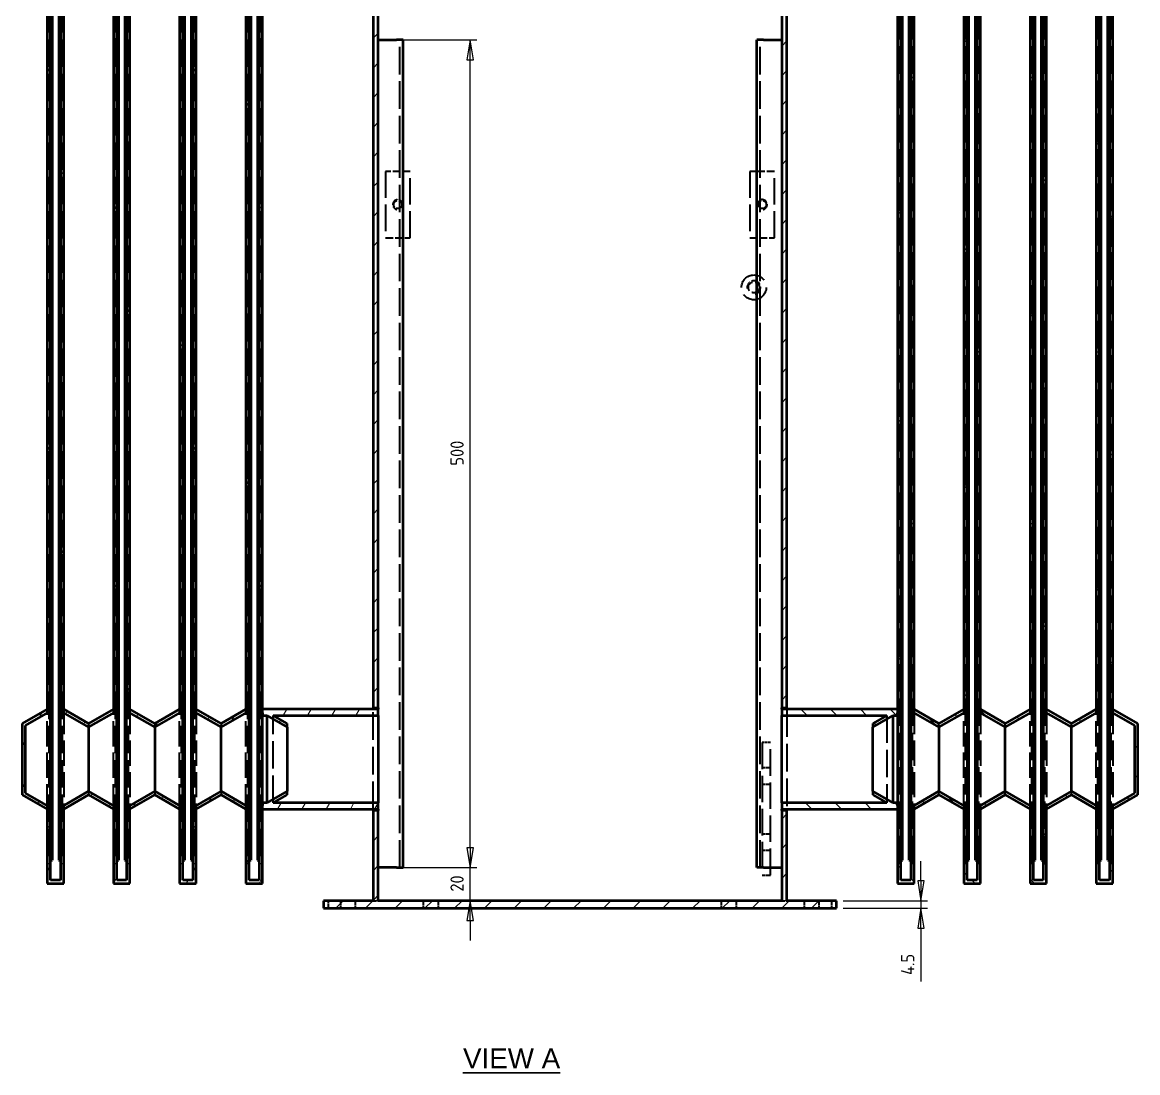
# Model space of a CAD drawing. Header units: millimetres. Extents: x 0 to 3364, y 0 to 2376.
# Drawn here: x 2035 to 2708, y 1245 to 1879 of the extents above; entities that cross this region are included whole.
import ezdxf

# ---------------------------------------------------------------- set-up
doc = ezdxf.new("R2010")
doc.units = ezdxf.units.MM
doc.header["$LTSCALE"] = 4
doc.linetypes.add('DASHED', pattern=[0.2067, 0.1654, -0.0413])
doc.layers.get('0').update_dxf_attribs({"lineweight": 25})
for name, color, linetype, lineweight in [('가려진 것(ISO)', 5, 'DASHED', 35), ('가시적인 것(ISO)', 7, 'Continuous', 50), ('기호(ISO)', 7, 'Continuous', 25), ('치수(ISO)', 7, 'Continuous', 25), ('해치(ISO)', 1, 'Continuous', 18)]:
    doc.layers.add(name, color=color, linetype=linetype, lineweight=lineweight)
doc.styles.add('ISO ProportionalPSTEK', font='isocp.shx')
doc.styles.add('텍스트 스타일513', font='arial.ttf')
doc.dimstyles.new('PSTEK', dxfattribs={"dimscale": 4, "dimtxt": 2, "dimasz": 3, "dimexe": 1, "dimexo": 1, "dimgap": 1, "dimtad": 1, "dimrnd": 1e-08, "dimdsep": 46, "dimtxsty": 'ISO ProportionalPSTEK', "dimblk": 'Filled-1', "dimcen": 0.09, "dimdle": 10, "dimclrd": 3, "dimclre": 3, "dimclrt": 1, "dimadec": 1, "dimazin": 2, "dimtfac": 1, "dimtmove": 0, "dimatfit": 3, "dimfxl": 0, "dimtolj": 1, "dimlwd": -1, "dimlwe": -1, "dimarcsym": 0})

# ---------------------------------------------------------------- blocks, each defined once
blk = doc.blocks.new('Filled-1')
at = {"color": 0}
for p, q in [((0, 0), (-1, 0.167)), ((-1, 0.167), (-1, -0.167)), ((-1, 0), (0, 0)), ((-1, -0.167), (0, 0))]:
    blk.add_line(p, q, dxfattribs=at)
at = {"color": 0, "flags": 128}
blk.add_lwpolyline([(-1, -0.167), (0, 0), (-1, 0.167), (-1, -0.167)], dxfattribs=at)
at = {"color": 0}
blk.add_solid([(-1, -0.167), (0, 0), (-1, 0.167), (-1, -0.167)], dxfattribs=at)
blk = doc.blocks.new('*D71')
at = {"layer": 'Defpoints', "color": 0, "transparency": 16777216}
for p in [(2260.84, 1368.52), (2305.4, 1368.52), (2249.84, 1348.52)]:
    blk.add_point(p, dxfattribs=at)
at = {"layer": '치수(ISO)', "color": 3, "transparency": 16777216}
for p, q in [((2305.4, 1380.52), (2305.4, 1392.52)), ((2264.84, 1368.52), (2309.4, 1368.52)), ((2305.4, 1348.52), (2305.4, 1368.52)), ((2305.4, 1336.52), (2305.4, 1324.52))]:
    blk.add_line(p, q, dxfattribs=at)
at = {"layer": '치수(ISO)', "color": 3, "transparency": 16777216, "xscale": 12, "yscale": 12, "zscale": 12}
for p, rotation in [((2305.4, 1368.52), 270), ((2305.4, 1348.52), 90)]:
    blk.add_blockref('Filled-1', p, dxfattribs=dict(at, rotation=rotation))
at = {"layer": '치수(ISO)', "color": 1, "transparency": 16777216, "insert": (2293.39, 1354.02), "char_height": 8, "attachment_point": 1, "rotation": 90, "style": 'ISO ProportionalPSTEK'}
blk.add_mtext('\\A1;20', dxfattribs=at)
blk = doc.blocks.new('*D72')
at = {"layer": 'Defpoints', "color": 0, "transparency": 16777216}
for p in [(2260.84, 1868.52), (2305.4, 1868.52), (2260.84, 1368.52)]:
    blk.add_point(p, dxfattribs=at)
at = {"layer": '치수(ISO)', "color": 3, "transparency": 16777216}
for p, q in [((2264.84, 1868.52), (2309.4, 1868.52)), ((2305.4, 1380.52), (2305.4, 1856.52)), ((2264.84, 1368.52), (2309.4, 1368.52))]:
    blk.add_line(p, q, dxfattribs=at)
at = {"layer": '치수(ISO)', "color": 3, "transparency": 16777216, "xscale": 12, "yscale": 12, "zscale": 12}
for p, rotation in [((2305.4, 1868.52), 90), ((2305.4, 1368.52), 270)]:
    blk.add_blockref('Filled-1', p, dxfattribs=dict(at, rotation=rotation))
at = {"layer": '치수(ISO)', "color": 1, "transparency": 16777216, "insert": (2293.4, 1611.36), "char_height": 8, "attachment_point": 1, "rotation": 90, "style": 'ISO ProportionalPSTEK'}
blk.add_mtext('\\A1;500', dxfattribs=at)
blk = doc.blocks.new('*D75')
at = {"layer": 'Defpoints', "color": 0, "transparency": 16777216}
for p in [(2526.64, 1348.52), (2577.57, 1348.52), (2526.64, 1344.02)]:
    blk.add_point(p, dxfattribs=at)
at = {"layer": '치수(ISO)', "color": 3, "transparency": 16777216}
for p, q in [((2577.57, 1360.52), (2577.57, 1372.52)), ((2530.64, 1348.52), (2581.57, 1348.52)), ((2577.57, 1348.52), (2577.57, 1344.02)), ((2530.64, 1344.02), (2581.57, 1344.02)), ((2577.57, 1332.02), (2577.57, 1299.69))]:
    blk.add_line(p, q, dxfattribs=at)
at = {"layer": '치수(ISO)', "color": 3, "transparency": 16777216, "xscale": 12, "yscale": 12, "zscale": 12}
for p, rotation in [((2577.57, 1348.52), 270), ((2577.57, 1344.02), 90)]:
    blk.add_blockref('Filled-1', p, dxfattribs=dict(at, rotation=rotation))
at = {"layer": '치수(ISO)', "color": 1, "transparency": 16777216, "insert": (2565.57, 1303.69), "char_height": 8, "attachment_point": 1, "rotation": 90, "style": 'ISO ProportionalPSTEK'}
blk.add_mtext('\\A1;4.5', dxfattribs=at)

msp = doc.modelspace()

# ---------------------------------------------------------------- hatches: boundary and pattern name
at = {"layer": '해치(ISO)'}
h = msp.add_hatch(dxfattribs=at)
h.set_pattern_fill('ANSI31', color=256, scale=101.6, style=0)
h.set_pattern_definition([(45, (0, 0), (-8.980256, 8.980256), [])])
h.paths.add_polyline_path([(2246.6397, 2198.0244), (2246.6397, 2065.0244), (2249.8397, 2065.0244), (2249.8397, 2204.0244), (2236.1397, 2204.0244), (2236.1397, 2198.0244)])
h.paths.add_polyline_path([(2246.6397, 2003.0244), (2246.6397, 1465.0244), (2249.8397, 1465.0244), (2249.8397, 2003.0244)])
h.paths.add_polyline_path([(2493.4397, 1348.5244), (2249.8397, 1348.5244), (2249.8397, 1403.0244), (2246.6397, 1403.0244), (2246.6397, 1348.5244), (2216.6397, 1348.5244), (2216.6397, 1344.0244), (2526.6397, 1344.0244), (2526.6397, 1348.5244), (2496.6397, 1348.5244), (2496.6397, 1403.0244), (2493.4397, 1403.0244)])
h.paths.add_polyline_path([(2493.4397, 2204.0244), (2493.4397, 2065.0244), (2496.6397, 2065.0244), (2496.6397, 2198.0244), (2507.1397, 2198.0244), (2507.1397, 2204.0244)])
h.paths.add_polyline_path([(2493.4397, 2003.0244), (2493.4397, 1465.0244), (2496.6397, 1465.0244), (2496.6397, 2003.0244)])
h.paths.add_polyline_path([(2216.6397, 2198.0244), (2227.1397, 2198.0244), (2227.1397, 2204.0244), (2216.6397, 2204.0244)])
h.paths.add_polyline_path([(2516.1397, 2198.0244), (2526.6397, 2198.0244), (2526.6397, 2204.0244), (2516.1397, 2204.0244)])
h = msp.add_hatch(dxfattribs=at)
h.set_pattern_fill('ANSI31', color=256, scale=101.6, angle=14.9999778, style=0)
h.set_pattern_definition([(60, (0, 0), (-10.99852, 6.350004), [])])
h.paths.add_polyline_path([(2249.8397, 1464.2744), (2179.8397, 1464.2744), (2179.8397, 2003.7744), (2249.8397, 2003.7744), (2249.8397, 2007.5744), (2186.4215, 2007.5744), (2194.8397, 2012.4347), (2194.8397, 2014.7441), (2182.4215, 2007.5744), (2179.8397, 2007.5744), (2179.8397, 2006.0838), (2177.8397, 2004.9291), (2177.8397, 1463.1197), (2179.8397, 1461.965), (2179.8397, 1460.4744), (2182.4215, 1460.4744), (2194.8397, 1453.3048), (2194.8397, 1455.6142), (2186.4215, 1460.4744), (2249.8397, 1460.4744)])
h.paths.add_polyline_path([(2057.8397, 2004.9291), (2057.8397, 1463.1197), (2074.8397, 1453.3048), (2091.8397, 1463.1197), (2091.8397, 2004.9291), (2074.8397, 2014.7441)])
h.paths.add_polyline_path([(2059.8397, 1464.2744), (2059.8397, 2003.7744), (2074.8397, 2012.4347), (2089.8397, 2003.7744), (2089.8397, 1464.2744), (2074.8397, 1455.6142)], flags=0)
h.paths.add_polyline_path([(2097.8397, 2004.9291), (2097.8397, 1463.1197), (2114.8397, 1453.3048), (2131.8397, 1463.1197), (2131.8397, 2004.9291), (2114.8397, 2014.7441)])
h.paths.add_polyline_path([(2099.8397, 1464.2744), (2099.8397, 2003.7744), (2114.8397, 2012.4347), (2129.8397, 2003.7744), (2129.8397, 1464.2744), (2114.8397, 1455.6142)], flags=0)
h.paths.add_polyline_path([(2171.8397, 1463.1197), (2171.8397, 2004.9291), (2154.8397, 2014.7441), (2137.8397, 2004.9291), (2137.8397, 1463.1197), (2154.8397, 1453.3048)])
h.paths.add_polyline_path([(2169.8397, 2003.7744), (2169.8397, 1464.2744), (2154.8397, 1455.6142), (2139.8397, 1464.2744), (2139.8397, 2003.7744), (2154.8397, 2012.4347)], flags=0)
h.paths.add_polyline_path([(2169.8397, 1403.7744), (2169.8397, 1359.0244), (2179.8397, 1359.0244), (2179.8397, 1403.7744), (2249.8397, 1403.7744), (2249.8397, 1407.5744), (2186.4215, 1407.5744), (2194.8397, 1412.4347), (2194.8397, 1414.7441), (2182.4215, 1407.5744), (2179.8397, 1407.5744), (2179.8397, 1406.0838), (2177.8397, 1404.9291), (2177.8397, 1361.0244), (2171.8397, 1361.0244), (2171.8397, 1404.9291), (2154.8397, 1414.7441), (2137.8397, 1404.9291), (2137.8397, 1361.0244), (2131.8397, 1361.0244), (2131.8397, 1404.9291), (2114.8397, 1414.7441), (2097.8397, 1404.9291), (2097.8397, 1361.0244), (2091.8397, 1361.0244), (2091.8397, 1404.9291), (2074.8397, 1414.7441), (2057.8397, 1404.9291), (2057.8397, 1361.0244), (2051.8397, 1361.0244), (2051.8397, 1404.9291), (2036.8397, 1413.5894), (2036.8397, 1454.4595), (2051.8397, 1463.1197), (2051.8397, 2004.9291), (2036.8397, 2013.5894), (2036.8397, 2054.4595), (2051.8397, 2063.1197), (2051.8397, 2107.0244), (2057.8397, 2107.0244), (2057.8397, 2063.1197), (2074.8397, 2053.3048), (2091.8397, 2063.1197), (2091.8397, 2107.0244), (2097.8397, 2107.0244), (2097.8397, 2063.1197), (2114.8397, 2053.3048), (2131.8397, 2063.1197), (2131.8397, 2107.0244), (2137.8397, 2107.0244), (2137.8397, 2063.1197), (2154.8397, 2053.3048), (2171.8397, 2063.1197), (2171.8397, 2107.0244), (2177.8397, 2107.0244), (2177.8397, 2063.1197), (2179.8397, 2061.965), (2179.8397, 2060.4744), (2182.4215, 2060.4744), (2194.8397, 2053.3048), (2194.8397, 2055.6142), (2186.4215, 2060.4744), (2249.8397, 2060.4744), (2249.8397, 2064.2744), (2179.8397, 2064.2744), (2179.8397, 2109.0244), (2169.8397, 2109.0244), (2169.8397, 2064.2744), (2154.8397, 2055.6142), (2139.8397, 2064.2744), (2139.8397, 2109.0244), (2129.8397, 2109.0244), (2129.8397, 2064.2744), (2114.8397, 2055.6142), (2099.8397, 2064.2744), (2099.8397, 2109.0244), (2089.8397, 2109.0244), (2089.8397, 2064.2744), (2074.8397, 2055.6142), (2059.8397, 2064.2744), (2059.8397, 2109.0244), (2049.8397, 2109.0244), (2049.8397, 2064.2744), (2034.8397, 2055.6142), (2034.8397, 2012.4347), (2049.8397, 2003.7744), (2049.8397, 1464.2744), (2034.8397, 1455.6142), (2034.8397, 1412.4347), (2049.8397, 1403.7744), (2049.8397, 1359.0244), (2059.8397, 1359.0244), (2059.8397, 1403.7744), (2074.8397, 1412.4347), (2089.8397, 1403.7744), (2089.8397, 1359.0244), (2099.8397, 1359.0244), (2099.8397, 1403.7744), (2114.8397, 1412.4347), (2129.8397, 1403.7744), (2129.8397, 1359.0244), (2139.8397, 1359.0244), (2139.8397, 1403.7744), (2154.8397, 1412.4347)])
h = msp.add_hatch(dxfattribs=at)
h.set_pattern_fill('ANSI31', color=256, scale=101.6, angle=90.0002105, style=0)
h.set_pattern_definition([(135.0002, (0, 0), (-8.980223, -8.98029), [])])
h.paths.add_polyline_path([(2563.4397, 1464.2744), (2493.4397, 1464.2744), (2493.4397, 1460.4744), (2556.8579, 1460.4744), (2548.4397, 1455.6142), (2548.4397, 1453.3048), (2560.8579, 1460.4744), (2563.4397, 1460.4744), (2563.4397, 1461.965), (2565.4397, 1463.1197), (2565.4397, 2004.9291), (2563.4397, 2006.0838), (2563.4397, 2007.5744), (2560.8579, 2007.5744), (2548.4397, 2014.7441), (2548.4397, 2012.4347), (2556.8579, 2007.5744), (2493.4397, 2007.5744), (2493.4397, 2003.7744), (2563.4397, 2003.7744)])
h.paths.add_polyline_path([(2685.4397, 1463.1197), (2685.4397, 2004.9291), (2668.4397, 2014.7441), (2651.4397, 2004.9291), (2651.4397, 1463.1197), (2668.4397, 1453.3048)])
h.paths.add_polyline_path([(2683.4397, 2003.7744), (2683.4397, 1464.2744), (2668.4397, 1455.6142), (2653.4397, 1464.2744), (2653.4397, 2003.7744), (2668.4397, 2012.4347)], flags=0)
h.paths.add_polyline_path([(2645.4397, 1463.1197), (2645.4397, 2004.9291), (2628.4397, 2014.7441), (2611.4397, 2004.9291), (2611.4397, 1463.1197), (2628.4397, 1453.3048)])
h.paths.add_polyline_path([(2643.4397, 2003.7744), (2643.4397, 1464.2744), (2628.4397, 1455.6142), (2613.4397, 1464.2744), (2613.4397, 2003.7744), (2628.4397, 2012.4347)], flags=0)
h.paths.add_polyline_path([(2571.4397, 2004.9291), (2571.4397, 1463.1197), (2588.4397, 1453.3048), (2605.4397, 1463.1197), (2605.4397, 2004.9291), (2588.4397, 2014.7441)])
h.paths.add_polyline_path([(2573.4397, 1464.2744), (2573.4397, 2003.7744), (2588.4397, 2012.4347), (2603.4397, 2003.7744), (2603.4397, 1464.2744), (2588.4397, 1455.6142)], flags=0)
h.paths.add_polyline_path([(2573.4397, 2064.2744), (2573.4397, 2109.0244), (2563.4397, 2109.0244), (2563.4397, 2064.2744), (2493.4397, 2064.2744), (2493.4397, 2060.4744), (2556.8579, 2060.4744), (2548.4397, 2055.6142), (2548.4397, 2053.3048), (2560.8579, 2060.4744), (2563.4397, 2060.4744), (2563.4397, 2061.965), (2565.4397, 2063.1197), (2565.4397, 2107.0244), (2571.4397, 2107.0244), (2571.4397, 2063.1197), (2588.4397, 2053.3048), (2605.4397, 2063.1197), (2605.4397, 2107.0244), (2611.4397, 2107.0244), (2611.4397, 2063.1197), (2628.4397, 2053.3048), (2645.4397, 2063.1197), (2645.4397, 2107.0244), (2651.4397, 2107.0244), (2651.4397, 2063.1197), (2668.4397, 2053.3048), (2685.4397, 2063.1197), (2685.4397, 2107.0244), (2691.4397, 2107.0244), (2691.4397, 2063.1197), (2706.4397, 2054.4595), (2706.4397, 2013.5894), (2691.4397, 2004.9291), (2691.4397, 1463.1197), (2706.4397, 1454.4595), (2706.4397, 1413.5894), (2691.4397, 1404.9291), (2691.4397, 1361.0244), (2685.4397, 1361.0244), (2685.4397, 1404.9291), (2668.4397, 1414.7441), (2651.4397, 1404.9291), (2651.4397, 1361.0244), (2645.4397, 1361.0244), (2645.4397, 1404.9291), (2628.4397, 1414.7441), (2611.4397, 1404.9291), (2611.4397, 1361.0244), (2605.4397, 1361.0244), (2605.4397, 1404.9291), (2588.4397, 1414.7441), (2571.4397, 1404.9291), (2571.4397, 1361.0244), (2565.4397, 1361.0244), (2565.4397, 1404.9291), (2563.4397, 1406.0838), (2563.4397, 1407.5744), (2560.8579, 1407.5744), (2548.4397, 1414.7441), (2548.4397, 1412.4347), (2556.8579, 1407.5744), (2493.4397, 1407.5744), (2493.4397, 1403.7744), (2563.4397, 1403.7744), (2563.4397, 1359.0244), (2573.4397, 1359.0244), (2573.4397, 1403.7744), (2588.4397, 1412.4347), (2603.4397, 1403.7744), (2603.4397, 1359.0244), (2613.4397, 1359.0244), (2613.4397, 1403.7744), (2628.4397, 1412.4347), (2643.4397, 1403.7744), (2643.4397, 1359.0244), (2653.4397, 1359.0244), (2653.4397, 1403.7744), (2668.4397, 1412.4347), (2683.4397, 1403.7744), (2683.4397, 1359.0244), (2693.4397, 1359.0244), (2693.4397, 1403.7744), (2708.4397, 1412.4347), (2708.4397, 1455.6142), (2693.4397, 1464.2744), (2693.4397, 2003.7744), (2708.4397, 2012.4347), (2708.4397, 2055.6142), (2693.4397, 2064.2744), (2693.4397, 2109.0244), (2683.4397, 2109.0244), (2683.4397, 2064.2744), (2668.4397, 2055.6142), (2653.4397, 2064.2744), (2653.4397, 2109.0244), (2643.4397, 2109.0244), (2643.4397, 2064.2744), (2628.4397, 2055.6142), (2613.4397, 2064.2744), (2613.4397, 2109.0244), (2603.4397, 2109.0244), (2603.4397, 2064.2744), (2588.4397, 2055.6142)])

# ---------------------------------------------------------------- linework, layer by layer
at = {"layer": '가려진 것(ISO)', "ltscale": 25.073296}
for p, q in [((2050.8397, 2096.8099), (2050.8397, 1371.2389)), ((2058.8397, 2096.8099), (2058.8397, 1371.2389)), ((2090.8397, 2096.8099), (2090.8397, 1371.2389)), ((2098.8397, 2096.8099), (2098.8397, 1371.2389)), ((2130.8397, 2096.8099), (2130.8397, 1371.2389)), ((2138.8397, 2096.8099), (2138.8397, 1371.2389)), ((2170.8397, 2096.8099), (2170.8397, 1371.2389)), ((2178.8397, 2096.8099), (2178.8397, 1371.2389)), ((2564.4397, 1371.2389), (2564.4397, 2096.8099)), ((2572.4397, 1371.2389), (2572.4397, 2096.8099)), ((2604.4397, 1371.2389), (2604.4397, 2096.8099)), ((2612.4397, 1371.2389), (2612.4397, 2096.8099)), ((2644.4397, 1371.2389), (2644.4397, 2096.8099)), ((2652.4397, 1371.2389), (2652.4397, 2096.8099)), ((2684.4397, 1371.2389), (2684.4397, 2096.8099)), ((2692.4397, 1371.2389), (2692.4397, 2096.8099))]:
    msp.add_line(p, q, dxfattribs=at)
at = {"layer": '가려진 것(ISO)', "ltscale": 25.197548}
for p, q in [((2262.8397, 1368.5244), (2262.8397, 1868.5244)), ((2480.4397, 1368.5244), (2480.4397, 1868.5244))]:
    msp.add_line(p, q, dxfattribs=at)
at = {"layer": '가려진 것(ISO)', "ltscale": 24.189648}
for p, q in [((2254.1397, 1789.0244), (2254.1397, 1749.0244)), ((2269.1397, 1749.0244), (2269.1397, 1789.0244)), ((2474.1397, 1789.0244), (2474.1397, 1749.0244)), ((2489.1397, 1749.0244), (2489.1397, 1789.0244)), ((2481.6397, 1444.0244), (2481.6397, 1364.0244)), ((2486.6397, 1364.0244), (2486.6397, 1444.0244))]:
    msp.add_line(p, q, dxfattribs=at)
at = {"layer": '가려진 것(ISO)', "ltscale": 7.142512}
for p, q in [((2269.1397, 1789.0244), (2254.1397, 1789.0244)), ((2489.1397, 1789.0244), (2474.1397, 1789.0244)), ((2254.1397, 1749.0244), (2269.1397, 1749.0244)), ((2474.1397, 1749.0244), (2489.1397, 1749.0244))]:
    msp.add_line(p, q, dxfattribs=at)
at = {"layer": '가려진 것(ISO)', "ltscale": 22.98819}
for p, q in [((2049.8397, 1403.7744), (2049.8397, 1464.2744)), ((2059.8397, 1464.2744), (2059.8397, 1403.7744)), ((2089.8397, 1403.7744), (2089.8397, 1464.2744)), ((2099.8397, 1464.2744), (2099.8397, 1403.7744)), ((2129.8397, 1403.7744), (2129.8397, 1464.2744)), ((2139.8397, 1464.2744), (2139.8397, 1403.7744)), ((2169.8397, 1403.7744), (2169.8397, 1464.2744)), ((2573.4397, 1464.2744), (2573.4397, 1403.7744)), ((2603.4397, 1403.7744), (2603.4397, 1464.2744)), ((2613.4397, 1464.2744), (2613.4397, 1403.7744)), ((2643.4397, 1403.7744), (2643.4397, 1464.2744)), ((2653.4397, 1464.2744), (2653.4397, 1403.7744)), ((2683.4397, 1403.7744), (2683.4397, 1464.2744)), ((2693.4397, 1464.2744), (2693.4397, 1403.7744))]:
    msp.add_line(p, q, dxfattribs=at)
at = {"layer": '가려진 것(ISO)', "ltscale": 5.664845}
for p, q in [((2179.8397, 1464.2744), (2179.8397, 1461.965)), ((2563.4397, 1461.965), (2563.4397, 1464.2744)), ((2179.8397, 1406.0838), (2179.8397, 1403.7744)), ((2563.4397, 1403.7744), (2563.4397, 1406.0838))]:
    msp.add_line(p, q, dxfattribs=at)
at = {"layer": '가려진 것(ISO)', "ltscale": 25.315536}
for p, q in [((2246.6397, 1403.7744), (2246.6397, 1464.2744)), ((2496.6397, 1464.2744), (2496.6397, 1403.7744))]:
    msp.add_line(p, q, dxfattribs=at)
at = {"layer": '가려진 것(ISO)', "ltscale": 4.798381}
for p, q in [((2074.8397, 1455.6142), (2074.8397, 1453.3048)), ((2114.8397, 1455.6142), (2114.8397, 1453.3048)), ((2154.8397, 1455.6142), (2154.8397, 1453.3048)), ((2588.4397, 1453.3048), (2588.4397, 1455.6142)), ((2628.4397, 1453.3048), (2628.4397, 1455.6142)), ((2668.4397, 1453.3048), (2668.4397, 1455.6142)), ((2074.8397, 1414.7441), (2074.8397, 1412.4347)), ((2114.8397, 1414.7441), (2114.8397, 1412.4347)), ((2154.8397, 1414.7441), (2154.8397, 1412.4347)), ((2588.4397, 1412.4347), (2588.4397, 1414.7441)), ((2628.4397, 1412.4347), (2628.4397, 1414.7441)), ((2668.4397, 1412.4347), (2668.4397, 1414.7441))]:
    msp.add_line(p, q, dxfattribs=at)
at = {"layer": '가려진 것(ISO)', "ltscale": 25.125523}
for p, q in [((2186.4215, 1407.5744), (2186.4215, 1460.4744)), ((2556.8579, 1460.4744), (2556.8579, 1407.5744))]:
    msp.add_line(p, q, dxfattribs=at)
at = {"layer": '가려진 것(ISO)', "ltscale": 2.380771}
for p, q in [((2486.6397, 1444.0244), (2481.6397, 1444.0244)), ((2481.6397, 1429.0244), (2486.6397, 1429.0244)), ((2481.6397, 1419.0244), (2486.6397, 1419.0244)), ((2481.6397, 1389.0244), (2486.6397, 1389.0244)), ((2481.6397, 1379.0244), (2486.6397, 1379.0244)), ((2481.6397, 1364.0244), (2486.6397, 1364.0244))]:
    msp.add_line(p, q, dxfattribs=at)
at = {"layer": '가려진 것(ISO)', "ltscale": 0.768951}
for p, q in [((2050.8397, 1381.2905), (2049.8397, 1381.7243)), ((2052.8397, 1383.6838), (2051.8397, 1384.1176)), ((2057.8397, 1384.1176), (2056.8397, 1383.6838)), ((2059.8397, 1381.7243), (2058.8397, 1381.2905)), ((2090.8397, 1381.2905), (2089.8397, 1381.7243)), ((2092.8397, 1383.6838), (2091.8397, 1384.1176)), ((2097.8397, 1384.1176), (2096.8397, 1383.6838)), ((2099.8397, 1381.7243), (2098.8397, 1381.2905)), ((2130.8397, 1381.2905), (2129.8397, 1381.7243)), ((2132.8397, 1383.6838), (2131.8397, 1384.1176)), ((2137.8397, 1384.1176), (2136.8397, 1383.6838)), ((2139.8397, 1381.7243), (2138.8397, 1381.2905)), ((2170.8397, 1381.2905), (2169.8397, 1381.7243)), ((2172.8397, 1383.6838), (2171.8397, 1384.1176)), ((2177.8397, 1384.1176), (2176.8397, 1383.6838)), ((2179.8397, 1381.7243), (2178.8397, 1381.2905)), ((2564.4397, 1381.2905), (2563.4397, 1381.7243)), ((2566.4397, 1383.6838), (2565.4397, 1384.1176)), ((2571.4397, 1384.1176), (2570.4397, 1383.6838)), ((2573.4397, 1381.7243), (2572.4397, 1381.2905)), ((2604.4397, 1381.2905), (2603.4397, 1381.7243)), ((2606.4397, 1383.6838), (2605.4397, 1384.1176)), ((2611.4397, 1384.1176), (2610.4397, 1383.6838)), ((2613.4397, 1381.7243), (2612.4397, 1381.2905)), ((2644.4397, 1381.2905), (2643.4397, 1381.7243)), ((2646.4397, 1383.6838), (2645.4397, 1384.1176)), ((2651.4397, 1384.1176), (2650.4397, 1383.6838)), ((2653.4397, 1381.7243), (2652.4397, 1381.2905)), ((2684.4397, 1381.2905), (2683.4397, 1381.7243)), ((2686.4397, 1383.6838), (2685.4397, 1384.1176)), ((2691.4397, 1384.1176), (2690.4397, 1383.6838)), ((2693.4397, 1381.7243), (2692.4397, 1381.2905)), ((2049.8397, 1370.8052), (2050.8397, 1371.2389)), ((2058.8397, 1371.2389), (2059.8397, 1370.8052)), ((2089.8397, 1370.8052), (2090.8397, 1371.2389)), ((2098.8397, 1371.2389), (2099.8397, 1370.8052)), ((2129.8397, 1370.8052), (2130.8397, 1371.2389)), ((2138.8397, 1371.2389), (2139.8397, 1370.8052)), ((2169.8397, 1370.8052), (2170.8397, 1371.2389)), ((2178.8397, 1371.2389), (2179.8397, 1370.8052)), ((2563.4397, 1370.8052), (2564.4397, 1371.2389)), ((2572.4397, 1371.2389), (2573.4397, 1370.8052)), ((2603.4397, 1370.8052), (2604.4397, 1371.2389)), ((2612.4397, 1371.2389), (2613.4397, 1370.8052)), ((2643.4397, 1370.8052), (2644.4397, 1371.2389)), ((2652.4397, 1371.2389), (2653.4397, 1370.8052)), ((2683.4397, 1370.8052), (2684.4397, 1371.2389)), ((2692.4397, 1371.2389), (2693.4397, 1370.8052))]:
    msp.add_line(p, q, dxfattribs=at)
at = {"layer": '가려진 것(ISO)', "ltscale": 2.142684}
for p, q in [((2219.6397, 1348.5244), (2219.6397, 1344.0244)), ((2227.1397, 1344.0244), (2227.1397, 1348.5244)), ((2236.1397, 1344.0244), (2236.1397, 1348.5244)), ((2277.1397, 1344.0244), (2277.1397, 1348.5244)), ((2286.1397, 1344.0244), (2286.1397, 1348.5244)), ((2457.1397, 1344.0244), (2457.1397, 1348.5244)), ((2466.1397, 1344.0244), (2466.1397, 1348.5244)), ((2507.1397, 1344.0244), (2507.1397, 1348.5244)), ((2516.1397, 1344.0244), (2516.1397, 1348.5244)), ((2523.6397, 1344.0244), (2523.6397, 1348.5244))]:
    msp.add_line(p, q, dxfattribs=at)
at = {"layer": '가려진 것(ISO)', "ltscale": 3.19125}
for p, q in [((2246.6397, 1348.5244), (2249.8397, 1348.5244)), ((2493.4397, 1348.5244), (2496.6397, 1348.5244))]:
    msp.add_line(p, q, dxfattribs=at)
at = {"layer": '가려진 것(ISO)', "ltscale": 7.355463}
for centre in [(2261.6397, 1769.0244), (2481.6397, 1769.0244)]:
    msp.add_circle(centre, 2.4585, dxfattribs=at)
at = {"layer": '가려진 것(ISO)', "ltscale": 28.497757}
msp.add_circle((2476.6397, 1719.0244), 7.5, dxfattribs=at)
at = {"layer": '가려진 것(ISO)', "ltscale": 9.943448}
msp.add_circle((2476.6397, 1719.0244), 3.3235, dxfattribs=at)
at = {"layer": '가려진 것(ISO)', "ltscale": 6.731654}
for centre, start, end in [((2261.6397, 1769.0244), 350, 260), ((2481.6397, 1769.0244), 280, 190)]:
    msp.add_arc(centre, 3, start, end, dxfattribs=at)
at = {"layer": '가려진 것(ISO)', "ltscale": 8.975572}
msp.add_arc((2476.6397, 1719.0244), 4, 280, 190, dxfattribs=at)
at = {"layer": '가시적인 것(ISO)'}
for p, q in [((2052.8397, 2094.9465), (2052.8397, 1373.1023)), ((2056.8397, 2094.9465), (2056.8397, 1373.1023)), ((2092.8397, 2094.9465), (2092.8397, 1373.1023)), ((2096.8397, 2094.9465), (2096.8397, 1373.1023)), ((2132.8397, 2094.9465), (2132.8397, 1373.1023)), ((2136.8397, 2094.9465), (2136.8397, 1373.1023)), ((2172.8397, 2094.9465), (2172.8397, 1373.1023)), ((2176.8397, 2094.9465), (2176.8397, 1373.1023)), ((2566.4397, 1373.1023), (2566.4397, 2094.9465)), ((2570.4397, 1373.1023), (2570.4397, 2094.9465)), ((2606.4397, 1373.1023), (2606.4397, 2094.9465)), ((2610.4397, 1373.1023), (2610.4397, 2094.9465)), ((2646.4397, 1373.1023), (2646.4397, 2094.9465)), ((2650.4397, 1373.1023), (2650.4397, 2094.9465)), ((2686.4397, 1373.1023), (2686.4397, 2094.9465)), ((2690.4397, 1373.1023), (2690.4397, 2094.9465)), ((2049.8397, 2003.7744), (2049.8397, 1464.2744)), ((2051.8397, 1463.1197), (2051.8397, 2004.9291)), ((2057.8397, 2004.9291), (2057.8397, 1463.1197)), ((2059.8397, 1464.2744), (2059.8397, 2003.7744)), ((2089.8397, 2003.7744), (2089.8397, 1464.2744)), ((2091.8397, 1463.1197), (2091.8397, 2004.9291)), ((2097.8397, 2004.9291), (2097.8397, 1463.1197)), ((2099.8397, 1464.2744), (2099.8397, 2003.7744)), ((2129.8397, 2003.7744), (2129.8397, 1464.2744)), ((2131.8397, 1463.1197), (2131.8397, 2004.9291)), ((2137.8397, 2004.9291), (2137.8397, 1463.1197)), ((2139.8397, 1464.2744), (2139.8397, 2003.7744)), ((2169.8397, 2003.7744), (2169.8397, 1464.2744)), ((2171.8397, 1463.1197), (2171.8397, 2004.9291)), ((2177.8397, 2004.9291), (2177.8397, 1463.1197)), ((2179.8397, 1464.2744), (2179.8397, 2003.7744)), ((2246.6397, 2003.0244), (2246.6397, 1465.0244)), ((2249.8397, 1465.0244), (2249.8397, 2003.0244)), ((2493.4397, 2003.0244), (2493.4397, 1465.0244)), ((2496.6397, 1465.0244), (2496.6397, 2003.0244)), ((2563.4397, 2003.7744), (2563.4397, 1464.2744)), ((2565.4397, 1463.1197), (2565.4397, 2004.9291)), ((2571.4397, 2004.9291), (2571.4397, 1463.1197)), ((2573.4397, 1464.2744), (2573.4397, 2003.7744)), ((2603.4397, 2003.7744), (2603.4397, 1464.2744)), ((2605.4397, 1463.1197), (2605.4397, 2004.9291)), ((2611.4397, 2004.9291), (2611.4397, 1463.1197)), ((2613.4397, 1464.2744), (2613.4397, 2003.7744)), ((2643.4397, 2003.7744), (2643.4397, 1464.2744)), ((2645.4397, 1463.1197), (2645.4397, 2004.9291)), ((2651.4397, 2004.9291), (2651.4397, 1463.1197)), ((2653.4397, 1464.2744), (2653.4397, 2003.7744)), ((2683.4397, 2003.7744), (2683.4397, 1464.2744)), ((2685.4397, 1463.1197), (2685.4397, 2004.9291)), ((2691.4397, 2004.9291), (2691.4397, 1463.1197)), ((2693.4397, 1464.2744), (2693.4397, 2003.7744)), ((2249.8397, 1868.5244), (2260.8397, 1868.5244)), ((2264.8397, 1868.5244), (2260.8397, 1868.5244)), ((2264.8397, 1368.5244), (2264.8397, 1868.5244)), ((2482.4397, 1868.5244), (2478.4397, 1868.5244)), ((2478.4397, 1368.5244), (2478.4397, 1868.5244)), ((2482.4397, 1868.5244), (2493.4397, 1868.5244)), ((2049.8397, 1464.2744), (2034.8397, 1455.6142)), ((2036.8397, 1454.4595), (2051.8397, 1463.1197)), ((2051.8397, 1404.9291), (2051.8397, 1463.1197)), ((2057.8397, 1463.1197), (2074.8397, 1453.3048)), ((2057.8397, 1404.9291), (2057.8397, 1463.1197)), ((2074.8397, 1455.6142), (2059.8397, 1464.2744)), ((2089.8397, 1464.2744), (2074.8397, 1455.6142)), ((2074.8397, 1453.3048), (2091.8397, 1463.1197)), ((2091.8397, 1404.9291), (2091.8397, 1463.1197)), ((2097.8397, 1463.1197), (2114.8397, 1453.3048)), ((2097.8397, 1404.9291), (2097.8397, 1463.1197)), ((2114.8397, 1455.6142), (2099.8397, 1464.2744)), ((2129.8397, 1464.2744), (2114.8397, 1455.6142)), ((2114.8397, 1453.3048), (2131.8397, 1463.1197)), ((2131.8397, 1404.9291), (2131.8397, 1463.1197)), ((2137.8397, 1463.1197), (2154.8397, 1453.3048)), ((2137.8397, 1404.9291), (2137.8397, 1463.1197)), ((2154.8397, 1455.6142), (2139.8397, 1464.2744)), ((2169.8397, 1464.2744), (2154.8397, 1455.6142)), ((2154.8397, 1453.3048), (2171.8397, 1463.1197)), ((2171.8397, 1404.9291), (2171.8397, 1463.1197)), ((2177.8397, 1463.1197), (2179.8397, 1461.965)), ((2177.8397, 1404.9291), (2177.8397, 1463.1197)), ((2249.8397, 1464.2744), (2179.8397, 1464.2744)), ((2179.8397, 1461.965), (2179.8397, 1460.4744)), ((2246.6397, 1465.0244), (2249.8397, 1465.0244)), ((2246.6397, 1464.2744), (2246.6397, 1465.0244)), ((2249.8397, 1465.0244), (2249.8397, 1464.2744)), ((2249.8397, 1460.4744), (2249.8397, 1464.2744)), ((2493.4397, 1465.0244), (2496.6397, 1465.0244)), ((2493.4397, 1464.2744), (2493.4397, 1465.0244)), ((2563.4397, 1464.2744), (2493.4397, 1464.2744)), ((2493.4397, 1464.2744), (2493.4397, 1460.4744)), ((2496.6397, 1465.0244), (2496.6397, 1464.2744)), ((2563.4397, 1461.965), (2565.4397, 1463.1197)), ((2563.4397, 1460.4744), (2563.4397, 1461.965)), ((2565.4397, 1463.1197), (2565.4397, 1404.9291)), ((2571.4397, 1463.1197), (2588.4397, 1453.3048)), ((2571.4397, 1463.1197), (2571.4397, 1404.9291)), ((2588.4397, 1455.6142), (2573.4397, 1464.2744)), ((2603.4397, 1464.2744), (2588.4397, 1455.6142)), ((2588.4397, 1453.3048), (2605.4397, 1463.1197)), ((2605.4397, 1463.1197), (2605.4397, 1404.9291)), ((2611.4397, 1463.1197), (2628.4397, 1453.3048)), ((2611.4397, 1463.1197), (2611.4397, 1404.9291)), ((2628.4397, 1455.6142), (2613.4397, 1464.2744)), ((2643.4397, 1464.2744), (2628.4397, 1455.6142)), ((2628.4397, 1453.3048), (2645.4397, 1463.1197)), ((2645.4397, 1463.1197), (2645.4397, 1404.9291)), ((2651.4397, 1463.1197), (2668.4397, 1453.3048)), ((2651.4397, 1463.1197), (2651.4397, 1404.9291)), ((2668.4397, 1455.6142), (2653.4397, 1464.2744)), ((2683.4397, 1464.2744), (2668.4397, 1455.6142)), ((2668.4397, 1453.3048), (2685.4397, 1463.1197)), ((2685.4397, 1463.1197), (2685.4397, 1404.9291)), ((2691.4397, 1463.1197), (2706.4397, 1454.4595)), ((2691.4397, 1463.1197), (2691.4397, 1404.9291)), ((2708.4397, 1455.6142), (2693.4397, 1464.2744)), ((2034.8397, 1455.6142), (2034.8397, 1412.4347)), ((2179.8397, 1460.4744), (2182.4215, 1460.4744)), ((2179.8397, 1407.5744), (2179.8397, 1460.4744)), ((2182.4215, 1460.4744), (2194.8397, 1453.3048)), ((2182.4215, 1460.4744), (2182.4215, 1407.5744)), ((2194.8397, 1455.6142), (2186.4215, 1460.4744)), ((2186.4215, 1460.4744), (2249.8397, 1460.4744)), ((2194.8397, 1453.3048), (2194.8397, 1455.6142)), ((2249.8397, 1460.4744), (2249.8397, 1407.5744)), ((2493.4397, 1460.4744), (2556.8579, 1460.4744)), ((2493.4397, 1407.5744), (2493.4397, 1460.4744)), ((2556.8579, 1460.4744), (2548.4397, 1455.6142)), ((2548.4397, 1453.3048), (2560.8579, 1460.4744)), ((2548.4397, 1455.6142), (2548.4397, 1453.3048)), ((2560.8579, 1460.4744), (2563.4397, 1460.4744)), ((2560.8579, 1407.5744), (2560.8579, 1460.4744)), ((2563.4397, 1460.4744), (2563.4397, 1407.5744)), ((2708.4397, 1412.4347), (2708.4397, 1455.6142)), ((2036.8397, 1413.5894), (2036.8397, 1454.4595)), ((2074.8397, 1453.3048), (2074.8397, 1414.7441)), ((2114.8397, 1453.3048), (2114.8397, 1414.7441)), ((2154.8397, 1414.7441), (2154.8397, 1453.3048)), ((2194.8397, 1453.3048), (2194.8397, 1414.7441)), ((2548.4397, 1414.7441), (2548.4397, 1453.3048)), ((2588.4397, 1453.3048), (2588.4397, 1414.7441)), ((2628.4397, 1414.7441), (2628.4397, 1453.3048)), ((2668.4397, 1414.7441), (2668.4397, 1453.3048)), ((2706.4397, 1454.4595), (2706.4397, 1413.5894)), ((2074.8397, 1414.7441), (2057.8397, 1404.9291)), ((2091.8397, 1404.9291), (2074.8397, 1414.7441)), ((2114.8397, 1414.7441), (2097.8397, 1404.9291)), ((2131.8397, 1404.9291), (2114.8397, 1414.7441)), ((2154.8397, 1414.7441), (2137.8397, 1404.9291)), ((2171.8397, 1404.9291), (2154.8397, 1414.7441)), ((2194.8397, 1414.7441), (2182.4215, 1407.5744)), ((2194.8397, 1412.4347), (2194.8397, 1414.7441)), ((2560.8579, 1407.5744), (2548.4397, 1414.7441)), ((2548.4397, 1414.7441), (2548.4397, 1412.4347)), ((2588.4397, 1414.7441), (2571.4397, 1404.9291)), ((2605.4397, 1404.9291), (2588.4397, 1414.7441)), ((2628.4397, 1414.7441), (2611.4397, 1404.9291)), ((2645.4397, 1404.9291), (2628.4397, 1414.7441)), ((2668.4397, 1414.7441), (2651.4397, 1404.9291)), ((2685.4397, 1404.9291), (2668.4397, 1414.7441)), ((2034.8397, 1412.4347), (2049.8397, 1403.7744)), ((2051.8397, 1404.9291), (2036.8397, 1413.5894)), ((2059.8397, 1403.7744), (2074.8397, 1412.4347)), ((2074.8397, 1412.4347), (2089.8397, 1403.7744)), ((2099.8397, 1403.7744), (2114.8397, 1412.4347)), ((2114.8397, 1412.4347), (2129.8397, 1403.7744)), ((2139.8397, 1403.7744), (2154.8397, 1412.4347)), ((2154.8397, 1412.4347), (2169.8397, 1403.7744)), ((2186.4215, 1407.5744), (2194.8397, 1412.4347)), ((2548.4397, 1412.4347), (2556.8579, 1407.5744)), ((2573.4397, 1403.7744), (2588.4397, 1412.4347)), ((2588.4397, 1412.4347), (2603.4397, 1403.7744)), ((2613.4397, 1403.7744), (2628.4397, 1412.4347)), ((2628.4397, 1412.4347), (2643.4397, 1403.7744)), ((2653.4397, 1403.7744), (2668.4397, 1412.4347)), ((2668.4397, 1412.4347), (2683.4397, 1403.7744)), ((2706.4397, 1413.5894), (2691.4397, 1404.9291)), ((2693.4397, 1403.7744), (2708.4397, 1412.4347)), ((2049.8397, 1403.7744), (2049.8397, 1359.0244)), ((2051.8397, 1361.0244), (2051.8397, 1404.9291)), ((2057.8397, 1404.9291), (2057.8397, 1361.0244)), ((2059.8397, 1359.0244), (2059.8397, 1403.7744)), ((2089.8397, 1403.7744), (2089.8397, 1359.0244)), ((2091.8397, 1361.0244), (2091.8397, 1404.9291)), ((2097.8397, 1404.9291), (2097.8397, 1361.0244)), ((2099.8397, 1359.0244), (2099.8397, 1403.7744)), ((2129.8397, 1403.7744), (2129.8397, 1359.0244)), ((2131.8397, 1361.0244), (2131.8397, 1404.9291)), ((2137.8397, 1404.9291), (2137.8397, 1361.0244)), ((2139.8397, 1359.0244), (2139.8397, 1403.7744)), ((2169.8397, 1403.7744), (2169.8397, 1359.0244)), ((2171.8397, 1361.0244), (2171.8397, 1404.9291)), ((2179.8397, 1406.0838), (2177.8397, 1404.9291)), ((2177.8397, 1404.9291), (2177.8397, 1361.0244)), ((2182.4215, 1407.5744), (2179.8397, 1407.5744)), ((2179.8397, 1407.5744), (2179.8397, 1406.0838)), ((2179.8397, 1359.0244), (2179.8397, 1403.7744)), ((2179.8397, 1403.7744), (2249.8397, 1403.7744)), ((2249.8397, 1407.5744), (2186.4215, 1407.5744)), ((2246.6397, 1403.0244), (2246.6397, 1403.7744)), ((2249.8397, 1403.0244), (2246.6397, 1403.0244)), ((2246.6397, 1403.0244), (2246.6397, 1348.5244)), ((2249.8397, 1403.7744), (2249.8397, 1407.5744)), ((2249.8397, 1403.7744), (2249.8397, 1403.0244)), ((2249.8397, 1348.5244), (2249.8397, 1403.0244)), ((2556.8579, 1407.5744), (2493.4397, 1407.5744)), ((2493.4397, 1407.5744), (2493.4397, 1403.7744)), ((2493.4397, 1403.0244), (2493.4397, 1403.7744)), ((2493.4397, 1403.7744), (2563.4397, 1403.7744)), ((2496.6397, 1403.0244), (2493.4397, 1403.0244)), ((2493.4397, 1403.0244), (2493.4397, 1348.5244)), ((2496.6397, 1403.7744), (2496.6397, 1403.0244)), ((2496.6397, 1348.5244), (2496.6397, 1403.0244)), ((2563.4397, 1407.5744), (2560.8579, 1407.5744)), ((2563.4397, 1406.0838), (2563.4397, 1407.5744)), ((2565.4397, 1404.9291), (2563.4397, 1406.0838)), ((2563.4397, 1403.7744), (2563.4397, 1359.0244)), ((2565.4397, 1361.0244), (2565.4397, 1404.9291)), ((2571.4397, 1404.9291), (2571.4397, 1361.0244)), ((2573.4397, 1359.0244), (2573.4397, 1403.7744)), ((2603.4397, 1403.7744), (2603.4397, 1359.0244)), ((2605.4397, 1361.0244), (2605.4397, 1404.9291)), ((2611.4397, 1404.9291), (2611.4397, 1361.0244)), ((2613.4397, 1359.0244), (2613.4397, 1403.7744)), ((2643.4397, 1403.7744), (2643.4397, 1359.0244)), ((2645.4397, 1361.0244), (2645.4397, 1404.9291)), ((2651.4397, 1404.9291), (2651.4397, 1361.0244)), ((2653.4397, 1359.0244), (2653.4397, 1403.7744)), ((2683.4397, 1403.7744), (2683.4397, 1359.0244)), ((2685.4397, 1361.0244), (2685.4397, 1404.9291)), ((2691.4397, 1404.9291), (2691.4397, 1361.0244)), ((2693.4397, 1359.0244), (2693.4397, 1403.7744)), ((2051.8397, 1372.6686), (2052.8397, 1373.1023)), ((2056.8397, 1373.1023), (2057.8397, 1372.6686)), ((2091.8397, 1372.6686), (2092.8397, 1373.1023)), ((2096.8397, 1373.1023), (2097.8397, 1372.6686)), ((2131.8397, 1372.6686), (2132.8397, 1373.1023)), ((2136.8397, 1373.1023), (2137.8397, 1372.6686)), ((2171.8397, 1372.6686), (2172.8397, 1373.1023)), ((2176.8397, 1373.1023), (2177.8397, 1372.6686)), ((2260.8397, 1368.5244), (2249.8397, 1368.5244)), ((2260.8397, 1368.5244), (2264.8397, 1368.5244)), ((2482.4397, 1368.5244), (2478.4397, 1368.5244)), ((2482.4397, 1368.5244), (2493.4397, 1368.5244)), ((2565.4397, 1372.6686), (2566.4397, 1373.1023)), ((2570.4397, 1373.1023), (2571.4397, 1372.6686)), ((2605.4397, 1372.6686), (2606.4397, 1373.1023)), ((2610.4397, 1373.1023), (2611.4397, 1372.6686)), ((2645.4397, 1372.6686), (2646.4397, 1373.1023)), ((2650.4397, 1373.1023), (2651.4397, 1372.6686)), ((2685.4397, 1372.6686), (2686.4397, 1373.1023)), ((2690.4397, 1373.1023), (2691.4397, 1372.6686)), ((2057.8397, 1361.0244), (2051.8397, 1361.0244)), ((2097.8397, 1361.0244), (2091.8397, 1361.0244)), ((2137.8397, 1361.0244), (2131.8397, 1361.0244)), ((2177.8397, 1361.0244), (2171.8397, 1361.0244)), ((2571.4397, 1361.0244), (2565.4397, 1361.0244)), ((2611.4397, 1361.0244), (2605.4397, 1361.0244)), ((2651.4397, 1361.0244), (2645.4397, 1361.0244)), ((2691.4397, 1361.0244), (2685.4397, 1361.0244)), ((2049.8397, 1359.0244), (2059.8397, 1359.0244)), ((2089.8397, 1359.0244), (2099.8397, 1359.0244)), ((2129.8397, 1359.0244), (2139.8397, 1359.0244)), ((2169.8397, 1359.0244), (2179.8397, 1359.0244)), ((2563.4397, 1359.0244), (2573.4397, 1359.0244)), ((2603.4397, 1359.0244), (2613.4397, 1359.0244)), ((2643.4397, 1359.0244), (2653.4397, 1359.0244)), ((2683.4397, 1359.0244), (2693.4397, 1359.0244)), ((2246.6397, 1348.5244), (2216.6397, 1348.5244)), ((2216.6397, 1348.5244), (2216.6397, 1344.0244)), ((2493.4397, 1348.5244), (2249.8397, 1348.5244)), ((2526.6397, 1348.5244), (2496.6397, 1348.5244)), ((2526.6397, 1344.0244), (2526.6397, 1348.5244)), ((2216.6397, 1344.0244), (2526.6397, 1344.0244))]:
    msp.add_line(p, q, dxfattribs=at)
at = {"layer": '기호(ISO)', "color": 7, "lineweight": 30}
msp.add_line((2300.9211, 1244.6633), (2359.6589, 1244.6633), dxfattribs=at)

# ---------------------------------------------------------------- texts
at = {"layer": '기호(ISO)', "color": 7, "insert": (2300.9979, 1247.3633), "char_height": 12, "attachment_point": 7, "style": '텍스트 스타일513'}
msp.add_mtext('VIEW A', dxfattribs=at)

# ---------------------------------------------------------------- dimensions: what is measured, and where the dimension line sits
at = {"layer": '치수(ISO)', "color": 3}
for base, p1, p2, override, picture, middle in [((2305.3957, 1868.5244), (2260.8397, 1368.5244), (2260.8397, 1868.5244), {"dimdec": 2, "dimblk1": 'Filled-1', "dimsah": 1, "dimtp": 0, "dimtm": 0, "dimtdec": 2, "dimtofl": 0, "dimatfit": 1}, '*D72', (2305.3957, 1618.5644)), ((2305.3957, 1368.5244), (2249.8397, 1348.5244), (2260.8397, 1368.5244), {"dimdec": 2, "dimblk2": 'Filled-1', "dimsah": 1, "dimse1": 1, "dimtp": 0, "dimtm": 0, "dimtdec": 2, "dimtofl": 1, "dimatfit": 1}, '*D71', (2305.3957, 1358.5244)), ((2577.5727, 1348.5244), (2526.6397, 1344.0244), (2526.6397, 1348.5244), {"dimdec": 2, "dimtp": 0, "dimtm": 0, "dimtdec": 2, "dimtofl": 1, "dimatfit": 1}, '*D75', (2577.5727, 1309.8588))]:
    dim = msp.add_linear_dim(base=base, p1=p1, p2=p2, angle=90, dimstyle='PSTEK', override=override, dxfattribs=at)
    dim.commit()
    dim.dimension.update_dxf_attribs({"geometry": picture, "text_midpoint": middle, "dimtype": 160})

doc.saveas('drawing.dxf')
